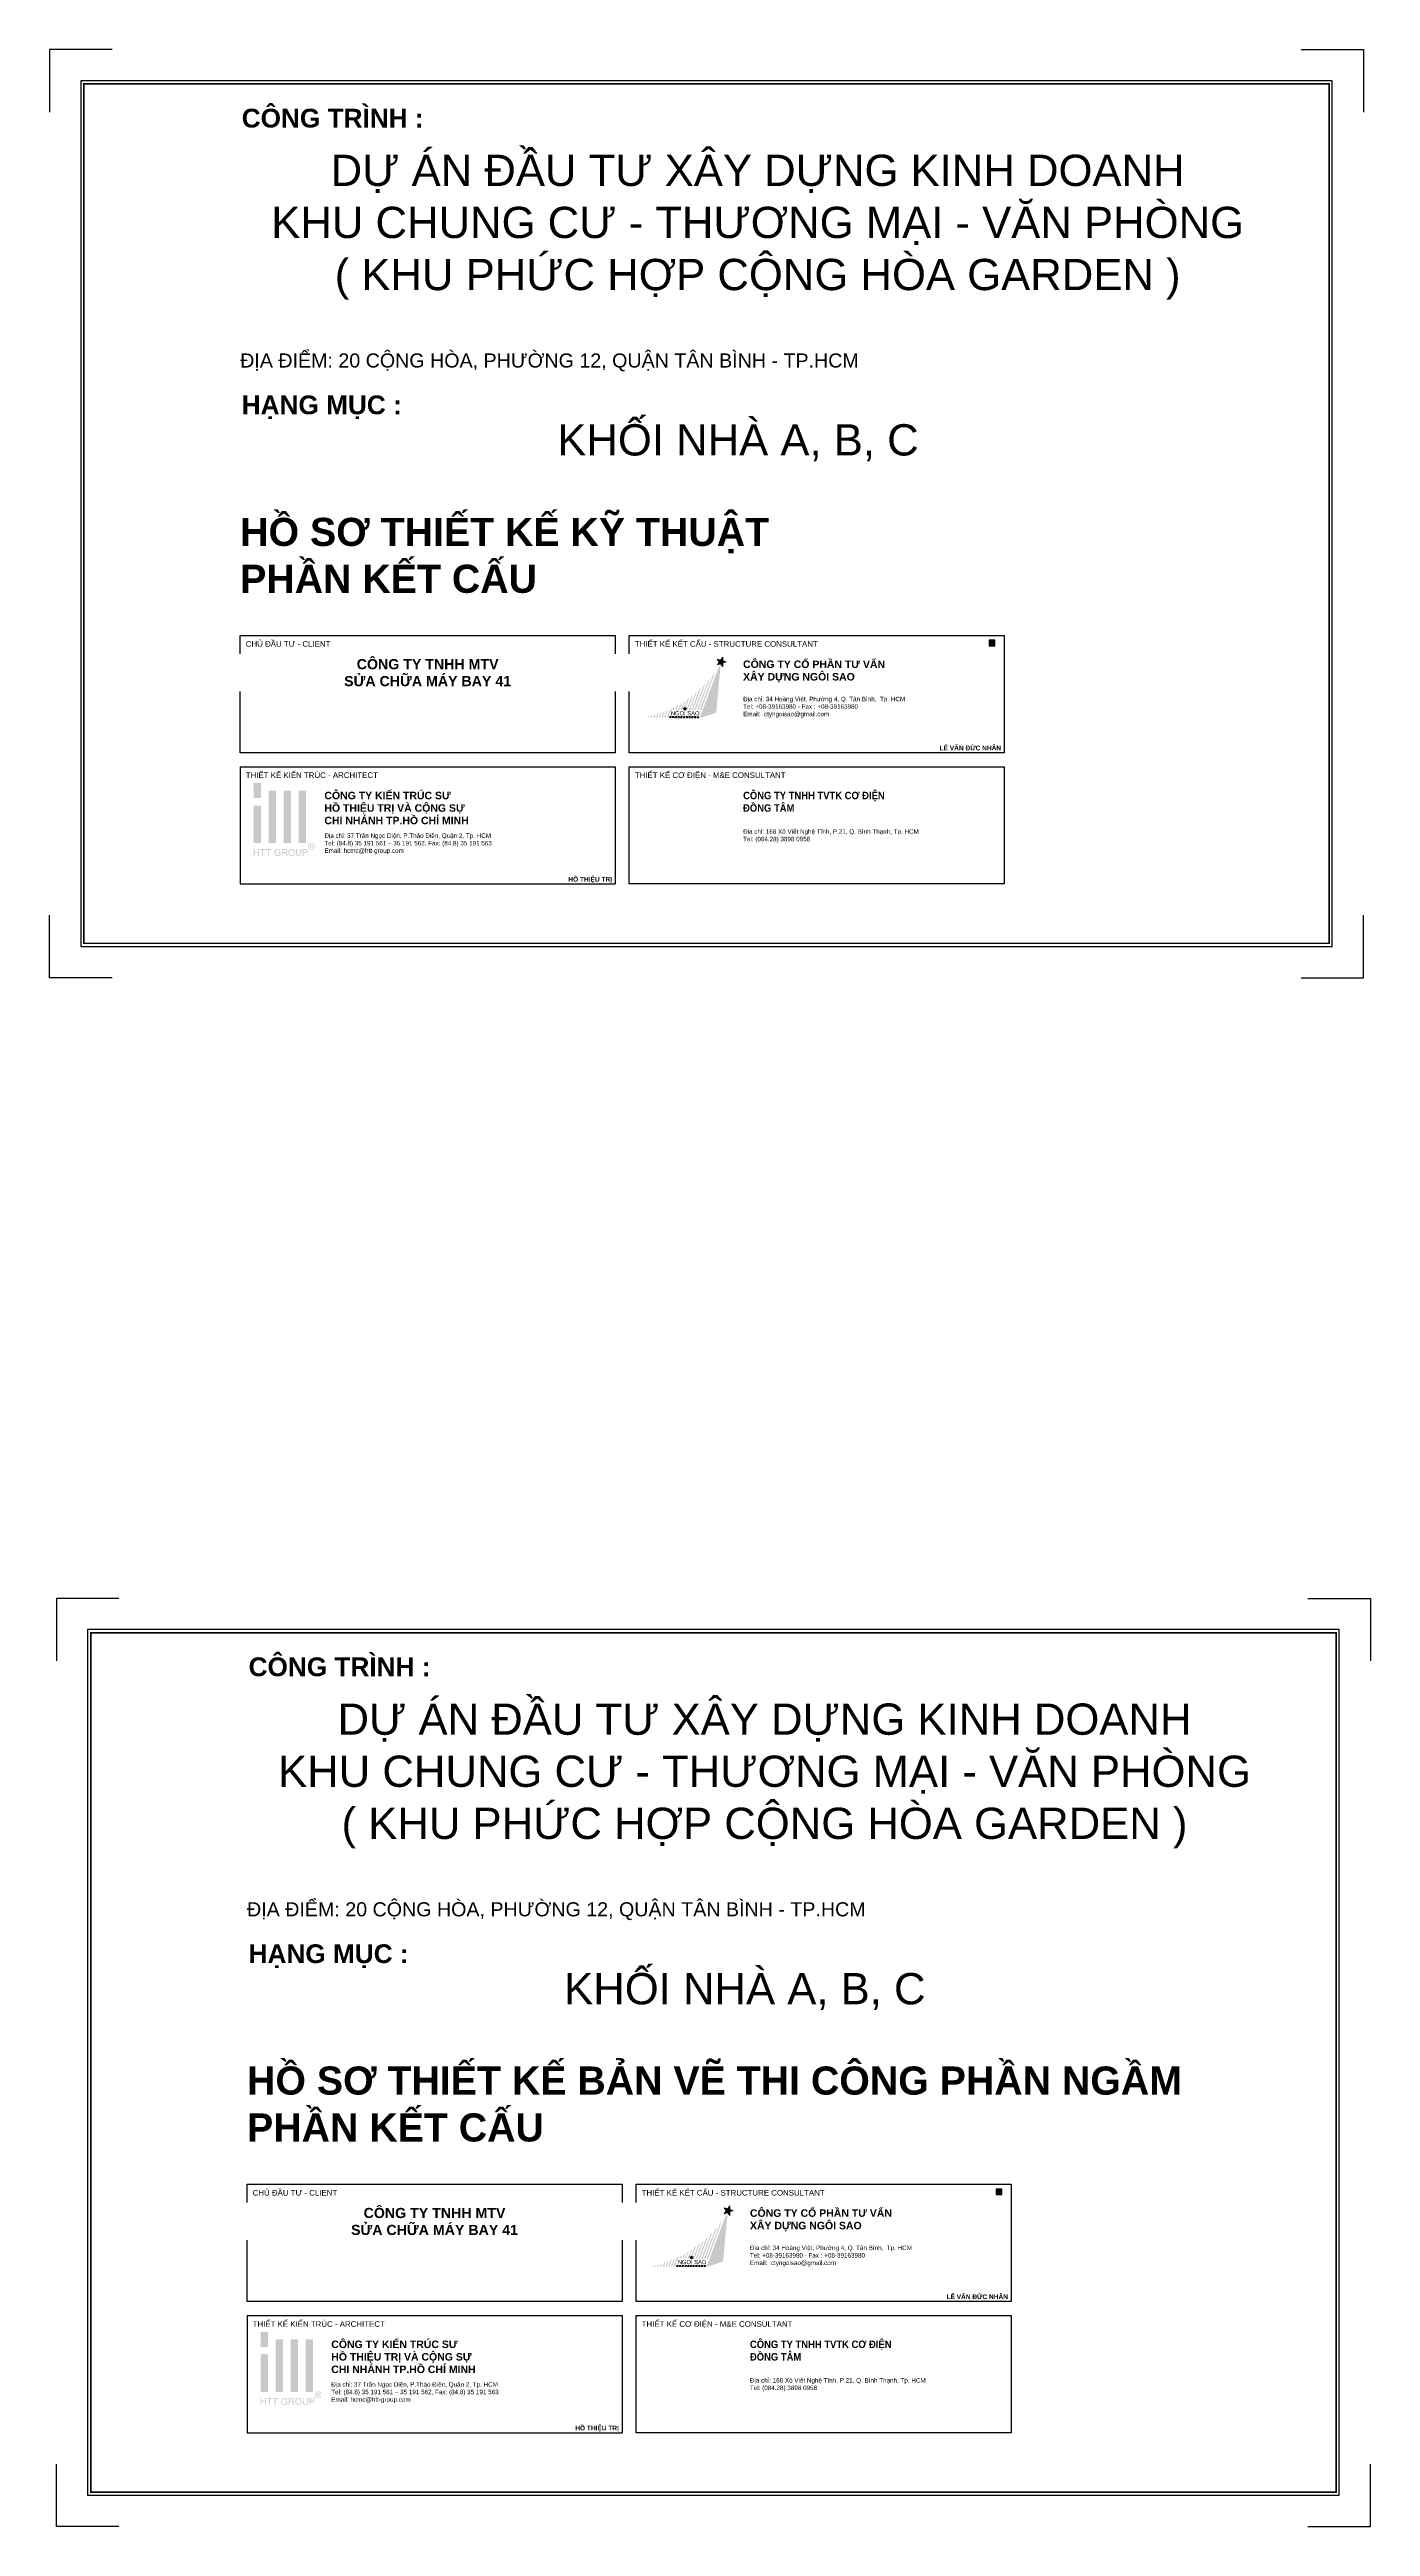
# Model space of a CAD drawing. Header units: millimetres. Extents: x 0 to 2059, y 9 to 1594.
# Drawn here: x 0 to 845, y 9 to 1594 of the extents above; entities that cross this region are included whole.
import ezdxf
from ezdxf.enums import TextEntityAlignment as Align

# ---------------------------------------------------------------- set-up
doc = ezdxf.new("R2010")
doc.units = ezdxf.units.MM
for name, color, linetype, lineweight in [('DGIONG', 4, 'Continuous', 13), ('KT1', 7, 'Continuous', 20), ('STICK', 1, 'Continuous', 9)]:
    doc.layers.add(name, color=color, linetype=linetype, lineweight=lineweight)
doc.styles.add('Arial', font='arial.ttf')
doc.styles.add('Arial - Bold', font='arialbd.ttf', dxfattribs={"height": 2.5})
doc.styles.add('Divide Page$0$Arial', font='arial.ttf')
doc.styles.add('Divide Page$0$ArialB', font='arialbd.ttf')
doc.styles.add('Star-AvoBold', font='VAVOB_0.TTF')

# ---------------------------------------------------------------- blocks, each defined once
blk = doc.blocks.new('HTT-Logo')
at = {"true_color": 0x134fb3}
h = blk.add_hatch(color=154, dxfattribs=at)
h.paths.add_polyline_path([(3, 29.1), (0, 29.1), (0, 23.1), (3, 23.1)])
h.paths.add_polyline_path([(3, 20.1), (0, 20.1), (0, 5.1), (3, 5.1)])
h.paths.add_polyline_path([(9, 26.1), (6, 26.1), (6, 5.1), (9, 5.1)])
h.paths.add_polyline_path([(15, 26.1), (12, 26.1), (12, 5.1), (15, 5.1)])
h.paths.add_polyline_path([(21, 26.1), (18, 26.1), (18, 5.1), (21, 5.1)])
h.paths.add_polyline_path([(2.12, 2.7), (1.76, 2.7), (1.76, 1.59), (0.36, 1.59), (0.36, 2.7), (0, 2.7), (0, 0), (0.36, 0), (0.36, 1.27), (1.76, 1.27), (1.76, 0), (2.12, 0)])
h.paths.add_polyline_path([(4.65, 2.7), (2.51, 2.7), (2.51, 2.38), (3.4, 2.38), (3.4, 0), (3.76, 0), (3.76, 2.38), (4.65, 2.38)])
h.paths.add_polyline_path([(6.95, 2.7), (4.81, 2.7), (4.81, 2.38), (5.7, 2.38), (5.7, 0), (6.06, 0), (6.06, 2.38), (6.95, 2.38)])
h.paths.add_polyline_path([(8.64, 1.36), (8.64, 1.41), (8.66, 1.58), (8.69, 1.75), (8.75, 1.9), (8.81, 2.03), (8.92, 2.17), (9.05, 2.28), (9.2, 2.37), (9.29, 2.39), (9.45, 2.43), (9.65, 2.44), (9.84, 2.42), (10, 2.37), (10.14, 2.29), (10.26, 2.18), (10.34, 2.03), (10.41, 1.86), (10.73, 1.95), (10.68, 2.11), (10.61, 2.26), (10.53, 2.39), (10.45, 2.47), (10.31, 2.57), (10.16, 2.65), (10.13, 2.66), (9.97, 2.71), (9.8, 2.74), (9.63, 2.75), (9.55, 2.74), (9.38, 2.73), (9.21, 2.7), (9.06, 2.65), (8.91, 2.58), (8.88, 2.56), (8.75, 2.47), (8.63, 2.36), (8.53, 2.23), (8.44, 2.07), (8.41, 1.99), (8.35, 1.84), (8.31, 1.68), (8.28, 1.51), (8.27, 1.34), (8.28, 1.26), (8.29, 1.09), (8.32, 0.92), (8.38, 0.77), (8.44, 0.62), (8.46, 0.58), (8.55, 0.44), (8.66, 0.32), (8.79, 0.21), (8.93, 0.12), (9, 0.09), (9.15, 0.03), (9.31, -0.01), (9.48, -0.04), (9.65, -0.05), (9.73, -0.04), (9.9, -0.03), (10.07, 0.01), (10.23, 0.06), (10.34, 0.11), (10.48, 0.18), (10.63, 0.27), (10.77, 0.38), (10.77, 1.38), (9.63, 1.38), (9.63, 1.06), (10.42, 1.06), (10.42, 0.56), (10.39, 0.53), (10.26, 0.45), (10.09, 0.37), (9.96, 0.32), (9.8, 0.29), (9.63, 0.28), (9.62, 0.28), (9.45, 0.29), (9.28, 0.33), (9.12, 0.4), (8.97, 0.49), (8.86, 0.61), (8.77, 0.75), (8.73, 0.85), (8.68, 1), (8.65, 1.17)])
h.paths.add_polyline_path([(13.16, 1.39), (13.28, 1.48), (13.3, 1.51), (13.39, 1.64), (13.44, 1.79), (13.46, 1.96), (13.46, 2.06), (13.42, 2.22), (13.35, 2.37), (13.31, 2.43), (13.19, 2.55), (13.05, 2.63), (13.01, 2.64), (12.87, 2.67), (12.7, 2.69), (12.5, 2.7), (11.3, 2.7), (11.3, 0), (11.66, 0), (11.66, 1.2), (12.07, 1.2), (12.11, 1.2), (12.28, 1.19), (12.44, 1.11), (12.49, 1.07), (12.62, 0.93), (12.67, 0.86), (12.77, 0.73), (12.88, 0.56), (13.23, 0), (13.68, 0), (13.21, 0.73), (13.13, 0.85), (13.03, 0.98), (12.92, 1.09), (12.86, 1.14), (12.7, 1.23), (12.86, 1.26), (13.03, 1.31)])
h.paths.add_polyline_path([(11.66, 1.51), (11.66, 2.4), (12.51, 2.4), (12.67, 2.39), (12.83, 2.35), (12.97, 2.27), (13.06, 2.13), (13.09, 1.96), (13.08, 1.87), (13.02, 1.72), (12.96, 1.64), (12.8, 1.55), (12.62, 1.52), (12.43, 1.51)], flags=16)
h.paths.add_polyline_path([(16.49, 1.43), (16.48, 1.6), (16.44, 1.77), (16.4, 1.92), (16.34, 2.07), (16.33, 2.09), (16.24, 2.23), (16.14, 2.36), (16.02, 2.47), (15.88, 2.57), (15.85, 2.59), (15.7, 2.66), (15.54, 2.71), (15.38, 2.74), (15.2, 2.75), (15.15, 2.75), (14.98, 2.73), (14.82, 2.7), (14.66, 2.64), (14.52, 2.57), (14.39, 2.48), (14.27, 2.37), (14.18, 2.26), (14.1, 2.14), (14.03, 2), (13.98, 1.84), (13.94, 1.68), (13.92, 1.5), (13.91, 1.31), (13.91, 1.29), (13.92, 1.12), (13.95, 0.96), (14, 0.8), (14.07, 0.64), (14.07, 0.62), (14.16, 0.48), (14.26, 0.35), (14.38, 0.23), (14.52, 0.14), (14.56, 0.12), (14.71, 0.04), (14.86, -0.01), (15.03, -0.04), (15.2, -0.05), (15.21, -0.05), (15.38, -0.03), (15.55, 0), (15.7, 0.05), (15.86, 0.12), (15.87, 0.13), (16.01, 0.22), (16.13, 0.33), (16.24, 0.46), (16.33, 0.61), (16.36, 0.69), (16.42, 0.84), (16.46, 1), (16.48, 1.17), (16.49, 1.35)])
h.paths.add_polyline_path([(14.28, 1.45), (14.3, 1.64), (14.34, 1.81), (14.4, 1.95), (14.47, 2.08), (14.57, 2.2), (14.73, 2.32), (14.88, 2.38), (15.04, 2.43), (15.21, 2.44), (15.38, 2.42), (15.54, 2.38), (15.69, 2.31), (15.82, 2.2), (15.93, 2.07), (16.01, 1.93), (16.04, 1.85), (16.09, 1.7), (16.12, 1.53), (16.12, 1.32), (16.11, 1.12), (16.08, 0.95), (16.03, 0.79), (15.96, 0.66), (15.86, 0.54), (15.8, 0.48), (15.67, 0.38), (15.53, 0.32), (15.37, 0.27), (15.2, 0.26), (15.12, 0.26), (14.95, 0.29), (14.8, 0.35), (14.67, 0.43), (14.54, 0.54), (14.45, 0.66), (14.37, 0.8), (14.32, 0.95), (14.29, 1.12), (14.28, 1.31)], flags=16)
h.paths.add_polyline_path([(17.31, 2.7), (16.96, 2.7), (16.96, 1.12), (16.96, 0.93), (16.98, 0.75), (17.02, 0.6), (17.06, 0.46), (17.07, 0.44), (17.15, 0.3), (17.27, 0.18), (17.4, 0.08), (17.51, 0.03), (17.67, -0.01), (17.84, -0.04), (18.02, -0.05), (18.2, -0.04), (18.37, -0.01), (18.52, 0.04), (18.66, 0.1), (18.68, 0.12), (18.81, 0.22), (18.91, 0.35), (18.99, 0.49), (19.02, 0.61), (19.06, 0.76), (19.07, 0.94), (19.08, 1.14), (19.08, 2.7), (18.72, 2.7), (18.72, 1.14), (18.72, 1.06), (18.71, 0.86), (18.68, 0.69), (18.62, 0.55), (18.55, 0.45), (18.49, 0.4), (18.36, 0.33), (18.19, 0.29), (17.99, 0.28), (17.92, 0.28), (17.75, 0.31), (17.6, 0.37), (17.46, 0.48), (17.38, 0.63), (17.34, 0.77), (17.32, 0.94), (17.31, 1.14)])
h.paths.add_polyline_path([(21.42, 1.25), (21.52, 1.34), (21.6, 1.45), (21.67, 1.59), (21.72, 1.75), (21.73, 1.92), (21.73, 1.97), (21.71, 2.13), (21.65, 2.29), (21.56, 2.44), (21.44, 2.55), (21.42, 2.56), (21.27, 2.63), (21.1, 2.67), (21.05, 2.68), (20.89, 2.7), (20.69, 2.7), (19.67, 2.7), (19.67, 0), (20.03, 0), (20.03, 1.1), (20.72, 1.1), (20.76, 1.1), (20.96, 1.11), (21.14, 1.14), (21.29, 1.19)])
h.paths.add_polyline_path([(20.03, 1.42), (20.03, 2.38), (20.72, 2.38), (20.93, 2.37), (21.06, 2.36), (21.16, 2.31), (21.28, 2.2), (21.34, 2.08), (21.37, 1.91), (21.36, 1.82), (21.31, 1.67), (21.22, 1.54), (21.09, 1.47), (20.93, 1.43), (20.73, 1.42)], flags=16)
h.paths.add_polyline_path([(23.87, 2.76), (24.01, 2.85), (24.13, 2.96), (24.24, 3.09), (24.33, 3.24), (24.35, 3.28), (24.42, 3.44), (24.47, 3.6), (24.5, 3.76), (24.51, 3.93), (24.51, 3.98), (24.49, 4.15), (24.46, 4.31), (24.4, 4.47), (24.33, 4.62), (24.29, 4.69), (24.19, 4.82), (24.08, 4.94), (23.95, 5.05), (23.81, 5.14), (23.77, 5.16), (23.61, 5.23), (23.45, 5.28), (23.29, 5.31), (23.12, 5.32), (23.08, 5.31), (22.92, 5.3), (22.76, 5.27), (22.6, 5.21), (22.44, 5.14), (22.38, 5.1), (22.24, 5.01), (22.12, 4.89), (22.01, 4.77), (21.92, 4.62), (21.89, 4.57), (21.82, 4.41), (21.77, 4.25), (21.74, 4.09), (21.73, 3.93), (21.73, 3.87), (21.75, 3.71), (21.79, 3.55), (21.84, 3.39), (21.92, 3.24), (21.95, 3.18), (22.05, 3.04), (22.16, 2.92), (22.29, 2.81), (22.43, 2.72), (22.48, 2.7), (22.64, 2.63), (22.79, 2.58), (22.96, 2.55), (23.12, 2.54), (23.18, 2.54), (23.34, 2.55), (23.5, 2.59), (23.66, 2.65), (23.82, 2.72)])
h.paths.add_polyline_path([(22.55, 2.92), (22.45, 2.98), (22.32, 3.09), (22.21, 3.21), (22.12, 3.35), (22.07, 3.44), (22.01, 3.6), (21.98, 3.76), (21.96, 3.93), (21.97, 4.03), (22, 4.19), (22.05, 4.35), (22.12, 4.51), (22.18, 4.61), (22.29, 4.73), (22.41, 4.85), (22.56, 4.94), (22.64, 4.98), (22.8, 5.04), (22.96, 5.07), (23.12, 5.09), (23.21, 5.08), (23.37, 5.06), (23.53, 5.01), (23.69, 4.94), (23.79, 4.88), (23.92, 4.77), (24.03, 4.65), (24.13, 4.51), (24.17, 4.41), (24.23, 4.25), (24.27, 4.09), (24.28, 3.93), (24.28, 3.83), (24.25, 3.67), (24.2, 3.51), (24.13, 3.35), (24.07, 3.25), (23.96, 3.13), (23.84, 3.01), (23.7, 2.92), (23.61, 2.87), (23.45, 2.81), (23.29, 2.78), (23.12, 2.77), (23.02, 2.77), (22.86, 2.8), (22.7, 2.85)], flags=16)
h.paths.add_polyline_path([(22.51, 3.16), (22.51, 4.65), (23.03, 4.65), (23.23, 4.64), (23.4, 4.62), (23.55, 4.52), (23.6, 4.47), (23.66, 4.31), (23.67, 4.25), (23.64, 4.09), (23.55, 3.96), (23.42, 3.87), (23.24, 3.82), (23.37, 3.75), (23.46, 3.64), (23.57, 3.47), (23.77, 3.16), (23.47, 3.16), (23.34, 3.39), (23.23, 3.58), (23.14, 3.7), (23.09, 3.74), (22.94, 3.79), (22.9, 3.79), (22.76, 3.79), (22.76, 3.16)], flags=0)
h.paths.add_polyline_path([(22.76, 4), (22.76, 4.45), (23.03, 4.45), (23.13, 4.45), (23.27, 4.42), (23.37, 4.35), (23.41, 4.21), (23.33, 4.06), (23.24, 4.02), (23.05, 4)], flags=0)
blk = doc.blocks.new('A$Cc357cfdc')
at = {"xscale": 2, "yscale": 2, "zscale": 2}
blk.add_blockref('HTT-Logo', (10.8, -71.3), dxfattribs=at)
at = {"ltscale": 10}
for s, insert, char_height, width, attachment_point, style in [('CÔNG TY KIẾN TRÚC SƯ\\PHỒ THIỆU TRỊ VÀ CỘNG SỰ\\PCHI NHÁNH TP.HỒ CHÍ MINH', (67.4, -20), 6, 137.59, 1, 'Divide Page$0$ArialB'), ('Địa chỉ: 37 Trần Ngọc Diện, P.Thảo Điền, Quận 2, Tp. HCM\\PTel: (84.8) 35 191 561 – 35 191 562, Fax: (84.8) 35 191 563\\PEmail: hcmc@htt-group.com', (67.4, -70), 3.6, 149.776, 7, 'Divide Page$0$Arial')]:
    blk.add_mtext(s, dxfattribs=dict(at, insert=insert, char_height=char_height, width=width, attachment_point=attachment_point, style=style))
blk = doc.blocks.new('A$C6915734e')
at = {"layer": 'DGIONG'}
h = blk.add_hatch(color=142, dxfattribs=at)
h.paths.add_polyline_path([(51.6, 35.7), (50.2, 33.5), (37.6, 0), (38.5, 0)])
h.paths.add_polyline_path([(47.8, 30.3), (46.5, 28.6), (37.6, 5.1), (38.6, 5.1)], flags=17)
h.paths.add_polyline_path([(44.4, 26), (43.2, 24.6), (35.8, 5.1), (36.7, 5.1)])
h.paths.add_polyline_path([(41.3, 22.6), (40.2, 21.5), (34, 5.1), (34.9, 5.1)])
h.paths.add_polyline_path([(38.4, 19.8), (37.3, 18.8), (32.1, 5.1), (33.1, 5.1)])
h.paths.add_polyline_path([(35.7, 17.4), (34.8, 16.6), (30.3, 5.1), (31.2, 5.1)])
h.paths.add_polyline_path([(33.1, 15.3), (32.2, 14.6), (28.5, 5.1), (29.4, 5.1)])
h.paths.add_polyline_path([(30.6, 13.4), (29.6, 12.7), (27.5, 7.4), (28.4, 7.4)])
h.paths.add_polyline_path([(24.8, 5.1), (25.7, 5.1), (28.1, 11.7), (27.3, 11.1)])
h.paths.add_polyline_path([(25.7, 10.2), (24.9, 9.6), (23, 5.2), (23.9, 5.2)])
h.paths.add_polyline_path([(23.4, 8.8), (22.5, 8.3), (21.2, 5.2), (22.1, 5.2)])
h.paths.add_polyline_path([(21.1, 7.5), (20.2, 7.1), (19.3, 5.2), (20.2, 5.2)])
h.paths.add_polyline_path([(37, 0.7), (36.1, 0.7), (35.8, 0), (36.7, 0)])
h.paths.add_polyline_path([(34.9, 0), (35.1, 0.8), (34.2, 0.8), (34, 0)])
h.paths.add_polyline_path([(32.1, 0), (33, 0), (33.3, 0.8), (32.4, 0.8)])
h.paths.add_polyline_path([(30.3, 0), (31.2, 0), (31.5, 0.8), (30.6, 0.8)])
h.paths.add_polyline_path([(29.6, 0.8), (28.7, 0.8), (28.5, 0), (29.4, 0)])
h.paths.add_polyline_path([(26.9, 0.8), (26.6, 0), (27.5, 0), (27.8, 0.8)])
h.paths.add_polyline_path([(25.7, 0), (26, 0.8), (25.1, 0.8), (24.8, 0)])
h.paths.add_polyline_path([(24.1, 0.8), (23.2, 0.8), (23, 0), (23.9, 0)])
h.paths.add_polyline_path([(22.3, 0.8), (21.4, 0.8), (21.1, 0), (22, 0)])
h.paths.add_polyline_path([(20.2, 0.1), (20.5, 0.8), (19.6, 0.8), (19.3, 0.1)])
h.paths.add_polyline_path([(18.6, 0.8), (17.7, 0.8), (17.5, 0.1), (18.4, 0.1)])
h.paths.add_polyline_path([(15.6, 0.1), (16.5, 0.1), (18.9, 6.4), (18.1, 6.1)])
h.paths.add_polyline_path([(13.8, 0), (14.7, 0), (16.6, 5.4), (15.9, 5)])
h.paths.add_polyline_path([(14.5, 4.4), (13.6, 4.1), (11.9, 0), (12.8, 0)])
h.paths.add_polyline_path([(12.3, 3.6), (11.5, 3.3), (10.1, 0), (11, 0)])
h.paths.add_polyline_path([(10.2, 2.8), (9.3, 2.5), (8.3, 0), (9.2, 0)])
h.paths.add_polyline_path([(8.1, 2.1), (7.2, 1.8), (6.4, 0), (7.3, 0)])
h.paths.add_polyline_path([(6.1, 1.5), (5.1, 1.2), (4.6, 0), (5.5, 0)])
h.paths.add_polyline_path([(4, 0.9), (3, 0.7), (2.8, 0), (3.7, 0)])
h.paths.add_polyline_path([(1.8, 0), (2, 0.4), (1, 0.2), (0, 0)])
blk.add_hatch(color=146, dxfattribs=at).paths.add_polyline_path([(51.6, 35.8), (38.5, 0), (48.6, 3.4)])
at = {"layer": 'STICK'}
for points in [[(49.4, 35.2), (53, 40.4), (53.1, 34.1), (49.3, 39.1), (55.3, 37.3)], [(53.1, 37.9), (51.6, 38.4), (50.8, 37.2), (51.7, 36), (53.1, 36.5)], [(26.9, 5.1), (27.6, 7.2), (28.3, 5.1), (26.5, 6.4), (28.7, 6.4)], [(28, 5.9), (27.9, 6.4), (27.3, 6.4), (27.2, 5.9), (27.6, 5.6)]]:
    blk.add_hatch(color=256, dxfattribs=at).paths.add_polyline_path(points)
at = {"layer": 'DGIONG'}
for points in [[(41.3, 22.6, 21.2, 21.2, 0), (41.3, 22.6, 0, 0, 0), (34.9, 5.1, 0, 0, 0), (34, 5.1, 0, 0, 0), (40.2, 21.5, 0, 0, 0), (41.3, 22.6, 0, 0, 0)], [(44.4, 26, 21.2, 21.2, 0), (44.4, 26, 0, 0, 0), (36.7, 5.1, 0, 0, 0), (35.8, 5.1, 0, 0, 0), (43.2, 24.6, 0, 0, 0), (44.4, 26, 0, 0, 0)], [(51.6, 35.7, 21.2, 21.2, 0), (51.6, 35.7, 0, 0, 0), (38.5, 0, 0, 0, 0), (37.6, 0, 0, 0, 0), (50.2, 33.5, 0, 0, 0), (51.6, 35.7, 0, 0, 0)], [(47.8, 30.3, 21.2, 21.2, 0), (47.8, 30.3, 0, 0, 0), (38.6, 5.1, 0, 0, 0), (37.6, 5.1, 0, 0, 0), (46.5, 28.6, 0, 0, 0), (47.8, 30.3, 0, 0, 0)], [(18.9, 6.4, 21.2, 21.2, 0), (18.9, 6.4, 0, 0, 0), (16.5, 0.1, 0, 0, 0), (15.6, 0.1, 0, 0, 0), (18.1, 6.1, 0, 0, 0), (18.9, 6.4, 0, 0, 0)], [(21.1, 7.5, 21.2, 21.2, 0), (21.1, 7.5, 0, 0, 0), (20.2, 5.2, 0, 0, 0), (19.3, 5.2, 0, 0, 0), (20.2, 7.1, 0, 0, 0), (21.1, 7.5, 0, 0, 0)], [(23.4, 8.8, 21.2, 21.2, 0), (23.4, 8.8, 0, 0, 0), (22.1, 5.2, 0, 0, 0), (21.2, 5.2, 0, 0, 0), (22.5, 8.3, 0, 0, 0), (23.4, 8.8, 0, 0, 0)], [(25.7, 10.2, 21.2, 21.2, 0), (25.7, 10.2, 0, 0, 0), (23.9, 5.2, 0, 0, 0), (23, 5.2, 0, 0, 0), (24.9, 9.6, 0, 0, 0), (25.7, 10.2, 0, 0, 0)], [(28.1, 11.7, 21.2, 21.2, 0), (28.1, 11.7, 0, 0, 0), (25.7, 5.1, 0, 0, 0), (24.8, 5.1, 0, 0, 0), (27.3, 11.1, 0, 0, 0), (28.1, 11.7, 0, 0, 0)], [(30.6, 13.4, 21.2, 21.2, 0), (30.6, 13.4, 0, 0, 0), (28.4, 7.4, 0, 0, 0), (27.5, 7.4, 0, 0, 0), (29.6, 12.7, 0, 0, 0), (30.6, 13.4, 0, 0, 0)], [(33.1, 15.3, 21.2, 21.2, 0), (33.1, 15.3, 0, 0, 0), (29.4, 5.1, 0, 0, 0), (28.5, 5.1, 0, 0, 0), (32.2, 14.6, 0, 0, 0), (33.1, 15.3, 0, 0, 0)], [(35.7, 17.4, 21.2, 21.2, 0), (35.7, 17.4, 0, 0, 0), (31.2, 5.1, 0, 0, 0), (30.3, 5.1, 0, 0, 0), (34.8, 16.6, 0, 0, 0), (35.7, 17.4, 0, 0, 0)], [(38.4, 19.8, 21.2, 21.2, 0), (38.4, 19.8, 0, 0, 0), (33.1, 5.1, 0, 0, 0), (32.1, 5.1, 0, 0, 0), (37.3, 18.8, 0, 0, 0), (38.4, 19.8, 0, 0, 0)], [(2, 0.4, 21.2, 21.2, 0), (2, 0.4, 0, 0, 0), (1.8, 0, 0, 0, 0), (0, 0, 0, 0, 0), (1, 0.2, 0, 0, 0), (2, 0.4, 0, 0, 0)], [(4, 0.9, 21.2, 21.2, 0), (4, 0.9, 0, 0, 0), (3.7, 0, 0, 0, 0), (2.8, 0, 0, 0, 0), (3, 0.7, 0, 0, 0), (4, 0.9, 0, 0, 0)], [(6.1, 1.5, 21.2, 21.2, 0), (6.1, 1.5, 0, 0, 0), (5.5, 0, 0, 0, 0), (4.6, 0, 0, 0, 0), (5.1, 1.2, 0, 0, 0), (6.1, 1.5, 0, 0, 0)], [(8.1, 2.1, 21.2, 21.2, 0), (8.1, 2.1, 0, 0, 0), (7.3, 0, 0, 0, 0), (6.4, 0, 0, 0, 0), (7.2, 1.8, 0, 0, 0), (8.1, 2.1, 0, 0, 0)], [(10.2, 2.8, 21.2, 21.2, 0), (10.2, 2.8, 0, 0, 0), (9.2, 0, 0, 0, 0), (8.3, 0, 0, 0, 0), (9.3, 2.5, 0, 0, 0), (10.2, 2.8, 0, 0, 0)], [(12.3, 3.6, 21.2, 21.2, 0), (12.3, 3.6, 0, 0, 0), (11, 0, 0, 0, 0), (10.1, 0, 0, 0, 0), (11.5, 3.3, 0, 0, 0), (12.3, 3.6, 0, 0, 0)], [(14.5, 4.4, 21.2, 21.2, 0), (14.5, 4.4, 0, 0, 0), (12.8, 0, 0, 0, 0), (11.9, 0, 0, 0, 0), (13.6, 4.1, 0, 0, 0), (14.5, 4.4, 0, 0, 0)], [(16.6, 5.4, 21.2, 21.2, 0), (16.6, 5.4, 0, 0, 0), (14.7, 0, 0, 0, 0), (13.8, 0, 0, 0, 0), (15.9, 5, 0, 0, 0), (16.6, 5.4, 0, 0, 0)]]:
    blk.add_lwpolyline(points, format="xyseb", dxfattribs=at)
for points in [[(18.4, 0.1), (18.6, 0.8), (17.7, 0.8), (17.5, 0.1)], [(20.2, 0.1), (20.5, 0.8), (19.6, 0.8), (19.3, 0.1)], [(22, 0), (22.3, 0.8), (21.4, 0.8), (21.1, 0)], [(23.9, 0), (24.1, 0.8), (23.2, 0.8), (23, 0)], [(25.7, 0), (26, 0.8), (25.1, 0.8), (24.8, 0)], [(27.5, 0), (27.8, 0.8), (26.9, 0.8), (26.6, 0)], [(29.4, 0), (29.6, 0.8), (28.7, 0.8), (28.5, 0)], [(31.2, 0), (31.5, 0.8), (30.6, 0.8), (30.3, 0)], [(33, 0), (33.3, 0.8), (32.4, 0.8), (32.1, 0)], [(34.9, 0), (35.1, 0.8), (34.2, 0.8), (34, 0)], [(36.7, 0), (37, 0.7), (36.1, 0.7), (35.8, 0)]]:
    blk.add_lwpolyline(points, close=True, dxfattribs=at)
at = {"layer": 'STICK'}
for p, q in [((49.3, 39.1), (55.3, 37.3)), ((53.1, 34.1), (49.3, 39.1)), ((49.4, 35.2), (53, 40.4)), ((55.3, 37.3), (49.4, 35.2)), ((53, 40.4), (53.1, 34.1)), ((26.5, 6.4), (28.7, 6.4)), ((28.3, 5.1), (26.5, 6.4)), ((28.7, 6.4), (26.9, 5.1)), ((27.6, 7.2), (28.3, 5.1))]:
    blk.add_line(p, q, dxfattribs=at)
at = {"layer": 'KT1', "color": 1, "style": 'Star-AvoBold', "width": 1}
blk.add_text('NGOI SAO', height=2.79, dxfattribs=at).set_placement((18.4, 1.6))
blk = doc.blocks.new('A$Cbc7c7821')
at = {"xscale": 1.2, "yscale": 1.2}
blk.add_blockref('A$C6915734e', (11.3, -65.8), dxfattribs=at)
at = {"ltscale": 10}
for s, insert, char_height, width, attachment_point, style in [('CÔNG TY CỔ PHẦN TƯ VẤN \\PXÂY DỰNG NGÔI SAO', (91.1, -20), 6, 137.59, 1, 'Divide Page$0$ArialB'), ('Địa chỉ: 34 Hoàng Việt, Phường 4, Q. Tân Bình,  Tp. HCM\\PTel: +08-39163980 - Fax : +08-39163980 \\PEmail:  ctyngoisao@gmail.com', (91.1, -65.7), 3.6, 149.776, 7, 'Divide Page$0$Arial')]:
    blk.add_mtext(s, dxfattribs=dict(at, insert=insert, char_height=char_height, width=width, attachment_point=attachment_point, style=style))
blk = doc.blocks.new('A$Cf3a3105d')
at = {"ltscale": 10}
for s, insert, char_height, width, attachment_point, style in [('{\\W0.9;CÔNG TY TNHH TVTK CƠ ĐIỆN \\PĐỒNG TÂM}', (91.1, -20), 6, 137.59, 1, 'Divide Page$0$ArialB'), ('\\pt18;Địa chỉ: 168 Xô Viết Nghệ Tĩnh, P.21, Q. Bình Thạnh, Tp. HCM \\P\\ptz;Tel: (084.28) 3898 0958', (91.1, -60.7), 3.6, 149.776, 7, 'Divide Page$0$Arial')]:
    blk.add_mtext(s, dxfattribs=dict(at, insert=insert, char_height=char_height, width=width, attachment_point=attachment_point, style=style))
blk = doc.blocks.new('A$Ce740f748')
at = {"style": 'Arial - Bold'}
blk.add_text('LÊ VĂN ĐỨC NHÂN', height=3, dxfattribs=at).set_placement((-2, 3), align=Align.MIDDLE_RIGHT)

msp = doc.modelspace()

# ---------------------------------------------------------------- hatches: boundary and pattern name
for points in [[(601.4, 1212.4), (605, 1212.4), (605, 1216), (601.4, 1216)], [(605.8, 221.2), (609.4, 221.2), (609.4, 224.8), (605.8, 224.8)]]:
    msp.add_hatch(color=6).paths.add_polyline_path(points)

# ---------------------------------------------------------------- linework, layer by layer
at = {"color": 6}
for p, q in [((122, 1135), (362, 1135)), ((122, 1135), (122, 1060)), ((362, 1135), (362, 1060)), ((122, 1060), (362, 1060)), ((126.4, 143.8), (366.4, 143.8)), ((126.4, 143.8), (126.4, 68.8)), ((366.4, 143.8), (366.4, 68.8)), ((126.4, 68.8), (366.4, 68.8))]:
    msp.add_line(p, q, dxfattribs=at)
at = {"color": 14}
for points in [[(20, 1020), (821, 1020), (821, 1574), (20, 1574)], [(24.4, 28.8), (825.4, 28.8), (825.4, 582.8), (24.4, 582.8)]]:
    msp.add_lwpolyline(points, close=True, dxfattribs=at)
at = {"color": 6, "const_width": 1}
for points in [[(22, 1022), (819, 1022), (819, 1572), (22, 1572)], [(26.4, 30.8), (823.4, 30.8), (823.4, 580.8), (26.4, 580.8)]]:
    msp.add_lwpolyline(points, close=True, dxfattribs=at)
at = {"color": 6}
for points in [[(122, 1219), (362, 1219), (362, 1144), (122, 1144)], [(371, 1219), (611, 1219), (611, 1144), (371, 1144)], [(601.4, 1212.4), (605, 1212.4), (605, 1216), (601.4, 1216)], [(371, 1135), (611, 1135), (611, 1060), (371, 1060)], [(126.4, 227.8), (366.4, 227.8), (366.4, 152.8), (126.4, 152.8)], [(375.4, 227.8), (615.4, 227.8), (615.4, 152.8), (375.4, 152.8)], [(605.8, 221.2), (609.4, 221.2), (609.4, 224.8), (605.8, 224.8)], [(375.4, 143.8), (615.4, 143.8), (615.4, 68.8), (375.4, 68.8)]]:
    msp.add_lwpolyline(points, close=True, dxfattribs=at)
at = {"layer": 'Defpoints', "color": 1}
for points in [[(40, 1594), (0, 1594), (0, 1554)], [(801, 1594), (841, 1594), (841, 1554)], [(40, 1000), (0, 1000), (0, 1040)], [(801, 1000), (841, 1000), (841, 1040)], [(44.4, 602.8), (4.4, 602.8), (4.4, 562.8)], [(805.4, 602.8), (845.4, 602.8), (845.4, 562.8)], [(44.4, 8.8), (4.4, 8.8), (4.4, 48.8)], [(805.4, 8.8), (845.4, 8.8), (845.4, 48.8)]]:
    msp.add_lwpolyline(points, dxfattribs=at)

# ---------------------------------------------------------------- block references
at = {"xscale": 0.8, "yscale": 0.8, "zscale": 0.8}
for name, p in [('A$Cbc7c7821', (371, 1219)), ('A$Cc357cfdc', (122, 1135)), ('A$Cf3a3105d', (371, 1135)), ('A$Cbc7c7821', (375.4, 227.8)), ('A$Cc357cfdc', (126.4, 143.8)), ('A$Cf3a3105d', (375.4, 143.8))]:
    msp.add_blockref(name, p, dxfattribs=at)
for p in [(611, 1144), (615.4, 152.8)]:
    msp.add_blockref('A$Ce740f748', p)

# ---------------------------------------------------------------- texts
at = {"color": 1}
for s, height, style, p in [('ĐỊA ĐIỂM: 20 CỘNG HÒA, PHƯỜNG 12, QUẬN TÂN BÌNH - TP.HCM', 9, 'Divide Page$0$Arial', (122, 1395)), ('HỒ SƠ THIẾT KẾ KỸ THUẬT', 18, 'Divide Page$0$ArialB', (122, 1285.3)), ('PHẦN KẾT CẤU', 18, 'Divide Page$0$ArialB', (122, 1255.3)), ('ĐỊA ĐIỂM: 20 CỘNG HÒA, PHƯỜNG 12, QUẬN TÂN BÌNH - TP.HCM', 9, 'Divide Page$0$Arial', (126.4, 403.8)), ('HỒ SƠ THIẾT KẾ BẢN VẼ THI CÔNG PHẦN NGẦM', 18, 'Divide Page$0$ArialB', (126.4, 294.2)), ('PHẦN KẾT CẤU', 18, 'Divide Page$0$ArialB', (126.4, 264.2))]:
    msp.add_text(s, height=height, dxfattribs=dict(at, style=style)).set_placement(p, align=Align.MIDDLE_LEFT)
at = {"style": 'Arial'}
for s, p in [('CHỦ ĐẦU TƯ - CLIENT', (125.6, 1213.6)), ('THIẾT KẾ KẾT CẤU - STRUCTURE CONSULTANT', (374.6, 1213.6)), ('THIẾT KẾ KIẾN TRÚC - ARCHITECT', (125.6, 1129.6)), ('THIẾT KẾ CƠ ĐIỆN - M&E CONSULTANT', (374.6, 1129.6)), ('CHỦ ĐẦU TƯ - CLIENT', (130, 222.4)), ('THIẾT KẾ KẾT CẤU - STRUCTURE CONSULTANT', (379, 222.4)), ('THIẾT KẾ KIẾN TRÚC - ARCHITECT', (130, 138.4)), ('THIẾT KẾ CƠ ĐIỆN - M&E CONSULTANT', (379, 138.4))]:
    msp.add_text(s, height=3.609, dxfattribs=at).set_placement(p, align=Align.MIDDLE_LEFT)
at = {"style": 'Arial - Bold'}
for p in [(360, 1063), (364.4, 71.8)]:
    msp.add_text('HỒ THIỆU TRỊ', height=3, dxfattribs=at).set_placement(p, align=Align.MIDDLE_RIGHT)
at = {"color": 1, "style": 'Divide Page$0$ArialB'}
for s, insert, char_height, width, attachment_point in [('CÔNG TRÌNH : ', (123, 1556.1), 12, 146.236, 1), ('{\\fArial|b0|i0|c0|p34;DỰ ÁN ĐẦU TƯ XÂY DỰNG KINH DOANH\\PKHU CHUNG CƯ - THƯƠNG MẠI - VĂN PHÒNG\\P( KHU PHỨC HỢP CỘNG HÒA GARDEN )}', (453.2, 1526.7), 20, 635.661, 2), ('HẠNG MỤC :', (123, 1372.6), 12, 146.236, 1), ('{\\fArial|b0|i0|c0|p34;KHỐI NHÀ A, B, C}', (440.6, 1354.2), 20, 635.661, 2), ('CÔNG TRÌNH : ', (127.4, 565), 12, 146.236, 1), ('{\\fArial|b0|i0|c0|p34;DỰ ÁN ĐẦU TƯ XÂY DỰNG KINH DOANH\\PKHU CHUNG CƯ - THƯƠNG MẠI - VĂN PHÒNG\\P( KHU PHỨC HỢP CỘNG HÒA GARDEN )}', (457.6, 535.5), 20, 635.661, 2), ('HẠNG MỤC :', (127.4, 381.4), 12, 146.236, 1), ('{\\fArial|b0|i0|c0|p34;KHỐI NHÀ A, B, C}', (445, 363), 20, 635.661, 2)]:
    msp.add_mtext(s, dxfattribs=dict(at, insert=insert, char_height=char_height, width=width, attachment_point=attachment_point))

# ---------------------------------------------------------------- next in the draw order: texts
at = {"ltscale": 10, "char_height": 6.5, "width": 256.879, "attachment_point": 2, "style": 'Arial - Bold', "bg_fill": 2}
for insert in [(242, 1203.9), (246.4, 212.7)]:
    msp.add_mtext('CÔNG TY TNHH MTV\\PSỬA CHỮA MÁY BAY 41', dxfattribs=dict(at, insert=insert))

doc.saveas('drawing.dxf')
